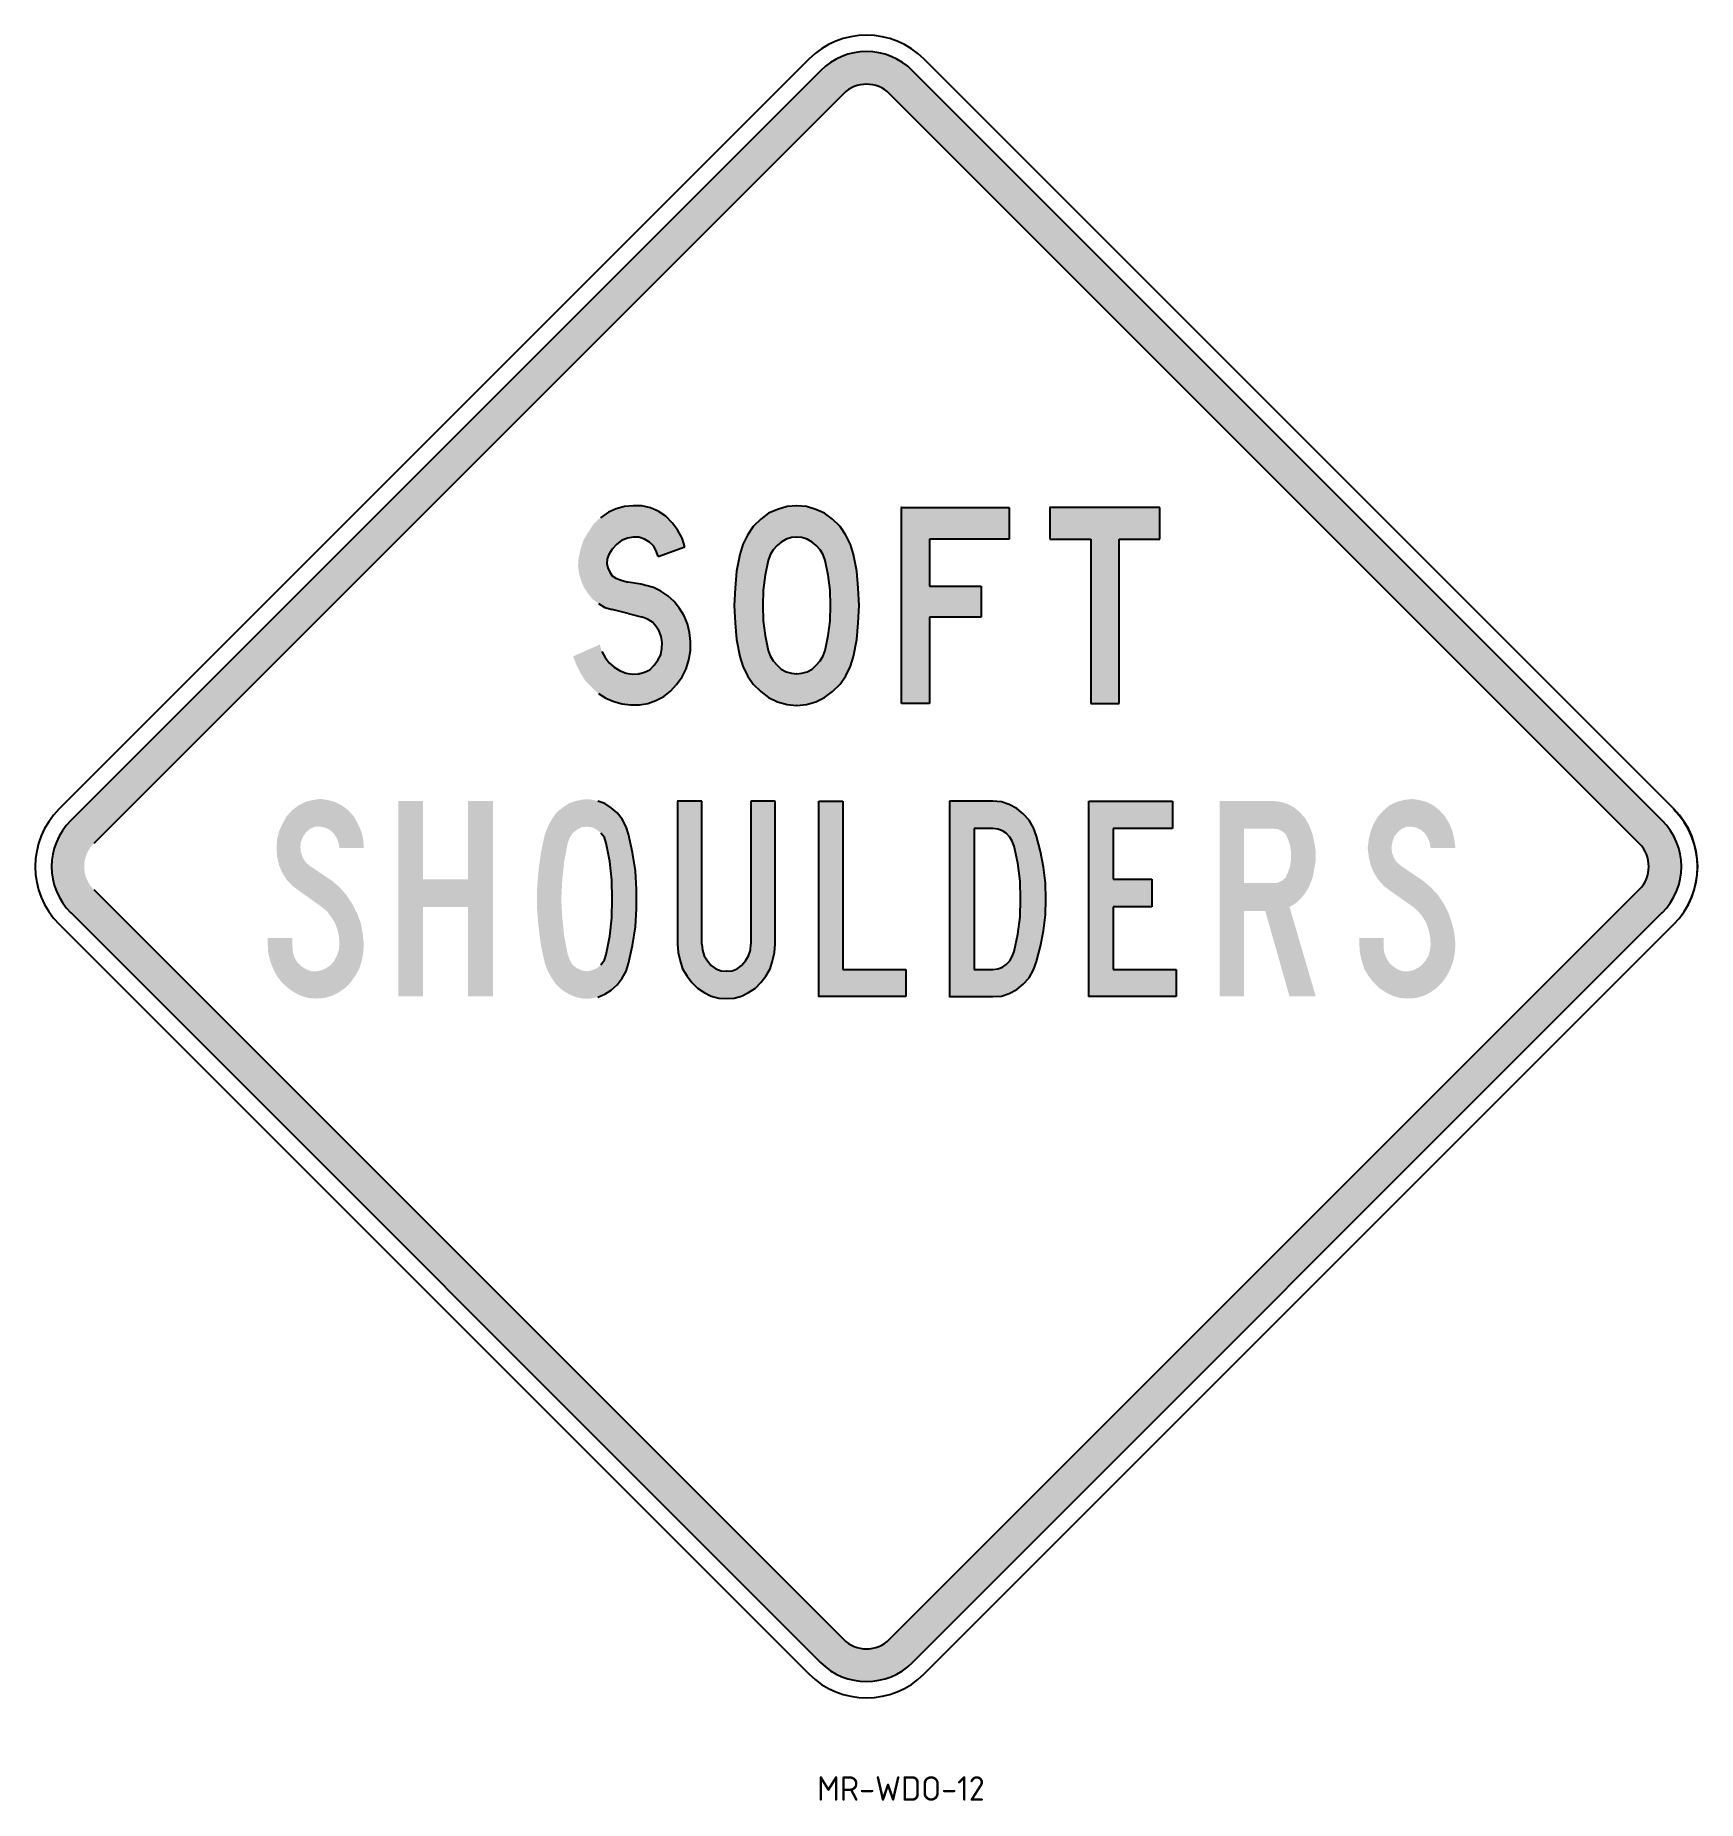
# Model space of a CAD drawing. Extents: x 137 to 341, y 34 to 250.
import ezdxf

# ---------------------------------------------------------------- set-up
doc = ezdxf.new("R2010")
doc.units = 0
doc.linetypes.add('CENTERX2', pattern=[101.6, 63.5, -12.7, 12.7, -12.7])
doc.layers.get('0').update_dxf_attribs({"linetype": 'CONTINUOUS'})
for name, color, linetype in [('L25', 1, 'CONTINUOUS'), ('L35', 3, 'CONTINUOUS'), ('T25', 1, 'CONTINUOUS'), ('TBLK25', 1, 'CONTINUOUS')]:
    doc.layers.add(name, color=color, linetype=linetype)
doc.styles.add('ISO', font='iso3098b.shx')

msp = doc.modelspace()

# ---------------------------------------------------------------- hatches: boundary and pattern name
at = {"layer": 'T25', "linetype": 'Continuous'}
h = msp.add_hatch(color=256, dxfattribs=at)
h.paths.add_polyline_path([(208, 188.02), (208.6, 188.45), (209.33, 188.75), (210.06, 188.87), (210.73, 188.87), (211.4, 188.63), (212, 188.26), (212.49, 187.78), (212.85, 187.17), (213.1, 186.5), (216.37, 187.66), (216.01, 188.75), (215.46, 189.78), (214.8, 190.63), (214.01, 191.42), (213.1, 192.03), (212.13, 192.45), (211.09, 192.7), (210.06, 192.7), (208.97, 192.64), (207.94, 192.33), (206.97, 191.91), (205.99, 191.24), (205.2, 190.51), (204.54, 189.54), (203.93, 188.51), (203.57, 187.41), (203.32, 186.26), (203.26, 185.35), (203.38, 184.38), (203.63, 183.53), (203.99, 182.68), (204.48, 181.95), (205.02, 181.28), (205.75, 180.74), (206.54, 180.25), (207.45, 180.01), (209.39, 179.52), (211.15, 179.04), (211.76, 178.79), (212.37, 178.43), (212.79, 177.94), (213.22, 177.34), (213.46, 176.67), (213.58, 175.94), (213.52, 175.21), (213.4, 174.42), (213.04, 173.76), (212.61, 173.15), (212.06, 172.6), (211.4, 172.3), (210.73, 172.12), (209.94, 172.06), (209.15, 172.18), (208.42, 172.48), (207.69, 172.91), (207.09, 173.45), (206.6, 174.12), (206.18, 174.85), (205.93, 175.7), (202.65, 174.24), (203.08, 173.15), (203.57, 172.18), (204.17, 171.21), (204.96, 170.42), (205.75, 169.69), (206.66, 169.14), (207.63, 168.72), (208.66, 168.41), (209.7, 168.29), (210.79, 168.29), (211.82, 168.47), (212.79, 168.84), (213.76, 169.32), (214.61, 169.99), (215.34, 170.78), (216.01, 171.75), (216.5, 172.72), (216.86, 173.82), (217.04, 174.97), (217.04, 176.06), (216.92, 177.16), (216.68, 178.25), (216.25, 179.22), (215.71, 180.13), (215.04, 180.98), (214.25, 181.65), (213.4, 182.25), (212.49, 182.68), (210.97, 183.1), (209.39, 183.35), (208.66, 183.53), (207.88, 183.83), (207.45, 184.14), (207.15, 184.56), (206.9, 185.11), (206.78, 185.65), (206.84, 186.2), (207.03, 186.75), (207.45, 187.41)])
h.paths.add_polyline_path([(236.1, 171.87), (236.65, 173.03), (237.02, 174.24), (237.44, 176.31), (237.62, 178.37), (237.74, 180.49), (237.62, 182.62), (237.44, 184.68), (237.02, 186.75), (236.65, 187.96), (236.1, 189.11), (235.38, 190.15), (234.47, 191.06), (233.49, 191.79), (232.4, 192.27), (231.25, 192.64), (230.09, 192.7), (228.88, 192.64), (227.73, 192.27), (226.63, 191.79), (225.66, 191.06), (224.75, 190.15), (224.02, 189.11), (223.48, 187.96), (223.11, 186.75), (222.69, 184.68), (222.51, 182.62), (222.38, 180.49), (222.51, 178.37), (222.69, 176.31), (223.11, 174.24), (223.48, 173.03), (224.02, 171.87), (224.75, 170.84), (225.66, 169.93), (226.63, 169.2), (227.73, 168.66), (228.88, 168.35), (230.09, 168.23), (231.25, 168.35), (232.4, 168.66), (233.49, 169.2), (234.47, 169.93), (235.38, 170.84)])
h.paths.add_polyline_path([(228.15, 172.66), (227.67, 173.15), (227.18, 173.7), (226.82, 174.3), (226.57, 174.97), (226.21, 176.79), (225.97, 178.61), (225.91, 180.49), (225.97, 182.38), (226.21, 184.2), (226.57, 186.02), (226.82, 186.69), (227.18, 187.29), (227.67, 187.84), (228.15, 188.26), (228.76, 188.63), (229.43, 188.81), (230.09, 188.87), (230.7, 188.81), (231.37, 188.63), (231.98, 188.26), (232.46, 187.84), (232.95, 187.29), (233.31, 186.69), (233.55, 186.02), (233.92, 184.2), (234.16, 182.38), (234.22, 180.49), (234.16, 178.61), (233.92, 176.79), (233.55, 174.97), (233.31, 174.3), (232.95, 173.7), (232.46, 173.15), (231.98, 172.66), (231.37, 172.36), (230.7, 172.18), (230.09, 172.12), (229.43, 172.18), (228.76, 172.36)], flags=16)
h.paths.add_polyline_path([(252.68, 182.86), (246.36, 182.86), (246.36, 188.63), (256.14, 188.63), (256.14, 192.51), (242.9, 192.51), (242.9, 168.47), (246.36, 168.47), (246.36, 179.04), (252.68, 179.04)])
h.paths.add_polyline_path([(274.59, 192.51), (261.12, 192.51), (261.12, 188.63), (266.15, 188.63), (266.15, 168.47), (269.61, 168.47), (269.61, 188.63), (274.59, 188.63)])
h = msp.add_hatch(color=256, dxfattribs=at)
h.paths.add_polyline_path([(173.15, 146.68), (170.36, 148.56), (169.87, 148.99), (169.51, 149.53), (169.27, 150.2), (169.21, 150.87), (169.27, 151.54), (169.57, 152.2), (169.93, 152.69), (170.42, 153.12), (171.03, 153.36), (171.63, 153.36), (172.24, 153.24), (172.79, 152.99), (173.27, 152.57), (173.64, 152.02), (173.88, 151.42), (174, 150.75), (176.98, 150.75), (176.92, 151.78), (176.67, 152.81), (176.25, 153.72), (175.76, 154.63), (175.09, 155.36), (174.3, 155.97), (173.45, 156.39), (172.54, 156.64), (171.63, 156.76), (170.72, 156.64), (169.81, 156.39), (168.96, 155.97), (168.17, 155.36), (167.51, 154.63), (167.02, 153.72), (166.59, 152.81), (166.35, 151.78), (166.29, 150.75), (166.35, 149.65), (166.59, 148.62), (167.02, 147.65), (167.57, 146.8), (168.29, 146.07), (169.08, 145.47), (171.82, 143.52), (172.48, 142.98), (172.97, 142.31), (173.45, 141.58), (173.76, 140.73), (173.94, 139.88), (174, 138.97), (173.94, 138.3), (173.7, 137.57), (173.39, 136.97), (172.97, 136.42), (172.42, 136.06), (171.82, 135.75), (171.21, 135.63), (171.15, 135.63), (170.54, 135.63), (169.93, 135.87), (169.33, 136.24), (168.84, 136.72), (168.48, 137.33), (168.29, 138), (168.23, 138.73), (168.23, 139.7), (165.2, 139.7), (165.2, 138.97), (165.26, 137.94), (165.5, 136.91), (165.87, 135.94), (166.35, 135.02), (166.96, 134.24), (167.69, 133.57), (168.48, 133.02), (169.33, 132.6), (170.24, 132.35), (171.21, 132.29), (172.12, 132.35), (173.03, 132.6), (173.88, 133.02), (174.67, 133.57), (175.34, 134.24), (175.94, 135.09), (176.43, 135.94), (176.73, 136.91), (176.92, 137.94), (176.98, 138.97), (176.85, 140.31), (176.61, 141.58), (176.13, 142.8), (175.58, 143.89), (174.85, 144.98), (174.06, 145.89)])
h.paths.add_polyline_path([(192.82, 156.51), (189.78, 156.51), (189.78, 146.92), (184.26, 146.92), (184.26, 156.51), (181.23, 156.51), (181.23, 132.54), (184.26, 132.54), (184.26, 143.52), (189.78, 143.52), (189.78, 132.54), (192.82, 132.54)])
h.paths.add_polyline_path([(210.43, 143.34), (210.43, 145.65), (210.3, 147.96), (209.94, 150.2), (209.45, 152.45), (209.15, 153.36), (208.66, 154.27), (208.06, 155.06), (207.33, 155.67), (206.54, 156.21), (205.69, 156.51), (204.78, 156.7), (203.87, 156.7), (202.96, 156.51), (202.11, 156.21), (201.32, 155.67), (200.59, 155.06), (200.04, 154.27), (199.56, 153.36), (199.19, 152.45), (198.71, 150.2), (198.41, 147.96), (198.22, 145.65), (198.22, 143.34), (198.41, 141.1), (198.71, 138.79), (199.19, 136.6), (199.56, 135.63), (200.04, 134.78), (200.59, 133.99), (201.32, 133.32), (202.11, 132.84), (202.96, 132.47), (203.87, 132.29), (204.78, 132.29), (205.69, 132.47), (206.54, 132.84), (207.33, 133.32), (208.06, 133.99), (208.66, 134.78), (209.15, 135.63), (209.45, 136.6), (209.94, 138.79), (210.3, 141.1)])
h.paths.add_polyline_path([(201.2, 144.49), (201.32, 146.8), (201.56, 149.11), (201.99, 151.35), (202.23, 152.02), (202.59, 152.57), (203.14, 152.99), (203.69, 153.3), (204.35, 153.36), (204.96, 153.3), (205.57, 152.99), (206.05, 152.57), (206.48, 152.02), (206.72, 151.35), (207.15, 149.11), (207.39, 146.8), (207.45, 144.49), (207.39, 142.19), (207.15, 139.94), (206.72, 137.7), (206.48, 137.03), (206.05, 136.42), (205.57, 136), (204.96, 135.75), (204.35, 135.63), (203.69, 135.75), (203.14, 136), (202.59, 136.42), (202.23, 137.03), (201.99, 137.7), (201.56, 139.94), (201.32, 142.19)], flags=16)
h.paths.add_polyline_path([(218.44, 156.51), (215.46, 156.51), (215.46, 138.97), (215.52, 137.94), (215.77, 136.91), (216.07, 135.94), (216.62, 135.02), (217.22, 134.24), (217.89, 133.57), (218.74, 133.02), (219.59, 132.6), (220.5, 132.35), (221.47, 132.29), (222.38, 132.35), (223.3, 132.6), (224.15, 133.02), (225, 133.57), (225.66, 134.24), (226.27, 135.02), (226.82, 135.94), (227.12, 136.91), (227.36, 137.94), (227.42, 138.97), (227.42, 156.51), (224.45, 156.51), (224.45, 138.97), (224.39, 138.24), (224.15, 137.51), (223.78, 136.91), (223.3, 136.36), (222.75, 135.94), (222.14, 135.69), (221.47, 135.63), (220.81, 135.69), (220.14, 135.94), (219.59, 136.36), (219.11, 136.91), (218.74, 137.51), (218.5, 138.24), (218.44, 138.97)])
h.paths.add_polyline_path([(235.74, 156.51), (232.77, 156.51), (232.77, 132.54), (243.45, 132.54), (243.45, 135.87), (235.74, 135.87)])
h.paths.add_polyline_path([(260.63, 144.49), (260.57, 146.44), (260.33, 148.38), (259.96, 150.32), (259.48, 152.2), (259.11, 153.24), (258.57, 154.15), (257.84, 154.94), (257.05, 155.6), (256.14, 156.09), (255.17, 156.39), (254.13, 156.51), (248.79, 156.51), (248.79, 132.54), (254.13, 132.54), (255.17, 132.6), (256.14, 132.9), (257.05, 133.39), (257.84, 134.05), (258.57, 134.84), (259.11, 135.81), (259.48, 136.85), (259.96, 138.73), (260.33, 140.61), (260.57, 142.55)])
h.paths.add_polyline_path([(251.83, 153.12), (254.13, 153.12), (254.74, 153.05), (255.29, 152.87), (255.77, 152.57), (256.2, 152.08), (256.5, 151.6), (256.74, 150.99), (257.17, 148.87), (257.47, 146.68), (257.53, 144.49), (257.47, 142.31), (257.17, 140.18), (256.74, 138.06), (256.5, 137.45), (256.2, 136.91), (255.77, 136.48), (255.29, 136.12), (254.74, 135.94), (254.13, 135.87), (251.83, 135.87)], flags=16)
h.paths.add_polyline_path([(273.62, 146.92), (268.89, 146.92), (268.89, 153.12), (276.17, 153.12), (276.17, 156.51), (265.91, 156.51), (265.91, 132.54), (276.6, 132.54), (276.6, 135.87), (268.89, 135.87), (268.89, 143.52), (273.62, 143.52)])
h.paths.add_polyline_path([(291.83, 144.49), (292.38, 145.16), (292.87, 145.95), (293.29, 146.98), (293.53, 148.08), (293.72, 149.23), (293.72, 150.38), (293.53, 151.48), (293.29, 152.57), (292.87, 153.6), (292.38, 154.45), (291.77, 155.12), (291.04, 155.73), (290.26, 156.15), (289.47, 156.39), (288.56, 156.51), (288.49, 156.51), (281.94, 156.51), (281.94, 132.54), (284.91, 132.54), (284.91, 143.04), (287.52, 143.04), (290.5, 132.54), (293.72, 132.54), (290.5, 143.52), (291.23, 143.95)])
h.paths.add_polyline_path([(284.91, 146.44), (284.91, 153.12), (288.56, 153.12), (289.1, 153.05), (289.59, 152.81), (290.01, 152.45), (290.26, 151.96), (290.56, 151.11), (290.68, 150.2), (290.68, 149.35), (290.56, 148.44), (290.26, 147.65), (290.01, 147.11), (289.59, 146.74), (289.1, 146.5), (288.56, 146.44)], flags=16)
h.paths.add_polyline_path([(308.71, 144.98), (307.86, 145.89), (306.95, 146.68), (304.16, 148.56), (303.67, 148.99), (303.31, 149.53), (303.06, 150.2), (303, 150.87), (303.13, 151.54), (303.37, 152.2), (303.79, 152.69), (304.28, 153.12), (304.83, 153.36), (305.49, 153.36), (306.04, 153.24), (306.59, 152.99), (307.07, 152.57), (307.44, 152.02), (307.68, 151.42), (307.8, 150.75), (310.84, 150.75), (310.71, 151.78), (310.47, 152.81), (310.11, 153.72), (309.56, 154.63), (308.89, 155.36), (308.16, 155.97), (307.31, 156.39), (306.4, 156.64), (305.49, 156.76), (304.52, 156.64), (303.61, 156.39), (302.76, 155.97), (302.03, 155.36), (301.36, 154.63), (300.82, 153.72), (300.45, 152.81), (300.21, 151.78), (300.09, 150.75), (300.21, 149.65), (300.45, 148.62), (300.88, 147.65), (301.43, 146.8), (302.09, 146.07), (302.88, 145.47), (305.67, 143.52), (306.28, 142.98), (306.83, 142.31), (307.25, 141.58), (307.56, 140.73), (307.74, 139.88), (307.8, 138.97), (307.74, 138.3), (307.56, 137.57), (307.19, 136.97), (306.77, 136.42), (306.28, 136.06), (305.67, 135.75), (305.01, 135.63), (304.95, 135.63), (304.4, 135.63), (303.73, 135.87), (303.19, 136.24), (302.7, 136.72), (302.34, 137.33), (302.09, 138), (302.03, 138.73), (302.03, 139.7), (299.06, 139.7), (299.06, 138.97), (299.12, 137.94), (299.36, 136.91), (299.66, 135.94), (300.21, 135.02), (300.82, 134.24), (301.49, 133.57), (302.34, 133.02), (303.19, 132.6), (304.1, 132.35), (305.01, 132.29), (305.98, 132.35), (306.89, 132.6), (307.74, 133.02), (308.53, 133.57), (309.2, 134.24), (309.8, 135.09), (310.23, 135.94), (310.59, 136.91), (310.77, 137.94), (310.84, 138.97), (310.71, 140.31), (310.41, 141.58), (309.99, 142.8), (309.44, 143.89)])
at = {"layer": 'TBLK25', "linetype": 'CENTERX2'}
h = msp.add_hatch(color=256, dxfattribs=at)
h.paths.add_polyline_path([(333.38, 151.3, -0.198872), (334.55, 148.47), (338.55, 148.48, 0.198872), (336.21, 154.13), (244.28, 246.05, 0.198882), (238.63, 248.4), (238.63, 244.4, -0.198897), (241.46, 243.23)])
h.paths.add_polyline_path([(235.8, 243.23, -0.198928), (238.63, 244.4), (238.63, 248.4, 0.198943), (232.97, 246.05), (141.05, 154.13, 0.198872), (138.7, 148.48), (142.7, 148.47, -0.198872), (143.87, 151.3)])
h.paths.add_polyline_path([(232.97, 50.89, 0.198952), (238.63, 48.55), (238.63, 52.55, -0.198952), (235.8, 53.72), (143.87, 145.65, -0.198952), (142.7, 148.47), (138.7, 148.48, 0.198952), (141.05, 142.82)])
h.paths.add_polyline_path([(241.46, 53.72, -0.198872), (238.63, 52.55), (238.63, 48.55, 0.198872), (244.28, 50.89), (336.21, 142.82, 0.198952), (338.55, 148.48), (334.55, 148.47, -0.198952), (333.38, 145.65)])

# ---------------------------------------------------------------- linework, layer by layer
at = {"color": 1}
for p, q in [((210.06, 192.7), (208.97, 192.64)), ((210.06, 192.7), (210, 192.7)), ((211.09, 192.7), (210.06, 192.7)), ((212.13, 192.45), (211.09, 192.7)), ((230.09, 192.7), (228.88, 192.64)), ((230.09, 192.7), (230.03, 192.7)), ((231.25, 192.64), (230.09, 192.7)), ((206.97, 191.91), (205.99, 191.24)), ((207.94, 192.33), (206.97, 191.91)), ((208.97, 192.64), (207.94, 192.33)), ((213.1, 192.03), (212.13, 192.45)), ((214.01, 191.42), (213.1, 192.03)), ((214.8, 190.63), (214.01, 191.42)), ((215.46, 189.78), (214.8, 190.63)), ((225.66, 191.06), (224.75, 190.15)), ((226.63, 191.79), (225.66, 191.06)), ((227.73, 192.27), (226.63, 191.79)), ((228.88, 192.64), (227.73, 192.27)), ((232.4, 192.27), (231.25, 192.64)), ((233.49, 191.79), (232.4, 192.27)), ((234.47, 191.06), (233.49, 191.79)), ((235.38, 190.15), (234.47, 191.06)), ((242.9, 192.51), (242.84, 192.51)), ((242.9, 192.51), (256.14, 192.51)), ((242.9, 168.47), (242.9, 192.51)), ((256.14, 192.51), (256.14, 188.63)), ((261.12, 192.51), (261.06, 192.51)), ((261.12, 192.51), (261.12, 188.63)), ((274.59, 192.51), (261.12, 192.51)), ((274.59, 188.63), (274.59, 192.51)), ((208.6, 188.45), (208, 188.02)), ((209.33, 188.75), (208.6, 188.45)), ((210.06, 188.87), (209.33, 188.75)), ((210.06, 188.87), (210, 188.87)), ((210.73, 188.87), (210.06, 188.87)), ((211.4, 188.63), (210.73, 188.87)), ((212, 188.26), (211.4, 188.63)), ((216.01, 188.75), (215.46, 189.78)), ((216.37, 187.66), (216.01, 188.75)), ((224.02, 189.11), (223.48, 187.96)), ((224.75, 190.15), (224.02, 189.11)), ((228.76, 188.63), (228.15, 188.26)), ((229.43, 188.81), (228.76, 188.63)), ((230.09, 188.87), (229.43, 188.81)), ((230.09, 188.87), (230.03, 188.87)), ((230.7, 188.81), (230.09, 188.87)), ((231.37, 188.63), (230.7, 188.81)), ((231.98, 188.26), (231.37, 188.63)), ((236.1, 189.11), (235.38, 190.15)), ((236.65, 187.96), (236.1, 189.11)), ((256.14, 188.63), (246.36, 188.63)), ((246.36, 188.63), (246.36, 182.86)), ((261.12, 188.63), (266.15, 188.63)), ((266.15, 188.63), (266.15, 168.47)), ((269.61, 168.47), (269.61, 188.63)), ((269.61, 188.63), (274.59, 188.63)), ((206.84, 186.2), (206.78, 185.65)), ((207.03, 186.75), (206.84, 186.2)), ((207.03, 186.75), (206.97, 186.75)), ((207.45, 187.41), (207.03, 186.75)), ((208, 188.02), (207.45, 187.41)), ((212.49, 187.78), (212, 188.26)), ((212.85, 187.17), (212.49, 187.78)), ((213.1, 186.5), (212.85, 187.17)), ((213.1, 186.5), (216.37, 187.66)), ((223.11, 186.75), (222.69, 184.68)), ((223.11, 186.75), (223.05, 186.75)), ((223.48, 187.96), (223.11, 186.75)), ((226.82, 186.69), (226.57, 186.02)), ((227.18, 187.29), (226.82, 186.69)), ((227.67, 187.84), (227.18, 187.29)), ((228.15, 188.26), (227.67, 187.84)), ((232.46, 187.84), (231.98, 188.26)), ((232.95, 187.29), (232.46, 187.84)), ((233.31, 186.69), (232.95, 187.29)), ((233.55, 186.02), (233.31, 186.69)), ((237.02, 186.75), (236.65, 187.96)), ((237.02, 186.75), (236.95, 186.75)), ((237.44, 184.68), (237.02, 186.75)), ((206.78, 185.65), (206.9, 185.11)), ((206.9, 185.11), (207.15, 184.56)), ((207.15, 184.56), (207.45, 184.14)), ((207.45, 184.14), (207.88, 183.83)), ((222.69, 184.68), (222.51, 182.62)), ((226.21, 184.2), (225.97, 182.38)), ((226.57, 186.02), (226.21, 184.2)), ((226.57, 186.02), (226.51, 186.02)), ((233.55, 186.02), (233.49, 186.02)), ((233.92, 184.2), (233.55, 186.02)), ((234.16, 182.38), (233.92, 184.2)), ((237.62, 182.62), (237.44, 184.68)), ((207.88, 183.83), (207.81, 183.83)), ((207.88, 183.83), (208.66, 183.53)), ((208.66, 183.53), (209.39, 183.35)), ((209.39, 183.35), (209.33, 183.35)), ((209.39, 183.35), (209.33, 183.35)), ((210.97, 183.1), (209.39, 183.35)), ((212.49, 182.68), (210.97, 183.1)), ((213.4, 182.25), (212.49, 182.68)), ((214.25, 181.65), (213.4, 182.25)), ((222.51, 182.62), (222.38, 180.49)), ((225.97, 182.38), (225.91, 180.49)), ((234.22, 180.49), (234.16, 182.38)), ((237.74, 180.49), (237.62, 182.62)), ((246.36, 182.86), (252.68, 182.86)), ((252.68, 182.86), (252.68, 179.04)), ((205.75, 180.74), (206.54, 180.25)), ((206.54, 180.25), (207.45, 180.01)), ((207.45, 180.01), (207.39, 180.01)), ((207.45, 180.01), (207.39, 180.01)), ((209.39, 179.52), (207.45, 180.01)), ((215.04, 180.98), (214.25, 181.65)), ((215.71, 180.13), (215.04, 180.98)), ((216.25, 179.22), (215.71, 180.13)), ((222.38, 180.49), (222.51, 178.37)), ((225.91, 180.49), (225.97, 178.61)), ((234.16, 178.61), (234.22, 180.49)), ((237.62, 178.37), (237.74, 180.49)), ((209.39, 179.52), (211.15, 179.04)), ((211.15, 179.04), (211.09, 179.04)), ((211.15, 179.04), (211.09, 179.04)), ((211.76, 178.79), (211.15, 179.04)), ((212.37, 178.43), (211.76, 178.79)), ((212.79, 177.94), (212.37, 178.43)), ((213.22, 177.34), (212.79, 177.94)), ((216.68, 178.25), (216.25, 179.22)), ((216.92, 177.16), (216.68, 178.25)), ((222.51, 178.37), (222.69, 176.31)), ((225.97, 178.61), (226.21, 176.79)), ((233.92, 176.79), (234.16, 178.61)), ((237.44, 176.31), (237.62, 178.37)), ((252.68, 179.04), (246.36, 179.04)), ((246.36, 179.04), (246.36, 168.47)), ((213.46, 176.67), (213.22, 177.34)), ((213.58, 175.94), (213.46, 176.67)), ((213.52, 175.21), (213.58, 175.94)), ((217.04, 176.06), (216.92, 177.16)), ((217.04, 174.97), (217.04, 176.06)), ((222.69, 176.31), (223.11, 174.24)), ((226.21, 176.79), (226.57, 174.97)), ((233.55, 174.97), (233.92, 176.79)), ((237.02, 174.24), (237.44, 176.31)), ((206.18, 174.85), (206.6, 174.12)), ((206.6, 174.12), (207.09, 173.45)), ((207.09, 173.45), (207.69, 172.91)), ((212.61, 173.15), (213.04, 173.76)), ((213.04, 173.76), (213.4, 174.42)), ((213.4, 174.42), (213.52, 175.21)), ((213.52, 175.21), (213.46, 175.21)), ((216.5, 172.72), (216.86, 173.82)), ((216.86, 173.82), (217.04, 174.97)), ((223.11, 174.24), (223.05, 174.24)), ((223.11, 174.24), (223.48, 173.03)), ((226.57, 174.97), (226.51, 174.97)), ((226.57, 174.97), (226.82, 174.3)), ((226.82, 174.3), (227.18, 173.7)), ((227.18, 173.7), (227.67, 173.15)), ((232.46, 173.15), (232.95, 173.7)), ((232.95, 173.7), (233.31, 174.3)), ((233.31, 174.3), (233.55, 174.97)), ((233.55, 174.97), (233.49, 174.97)), ((236.65, 173.03), (237.02, 174.24)), ((237.02, 174.24), (236.95, 174.24)), ((207.69, 172.91), (208.42, 172.48)), ((208.42, 172.48), (209.15, 172.18)), ((209.15, 172.18), (209.94, 172.06)), ((209.94, 172.06), (210.73, 172.12)), ((210.73, 172.12), (210.67, 172.12)), ((210.73, 172.12), (211.4, 172.3)), ((211.4, 172.3), (212.06, 172.6)), ((212.06, 172.6), (212.61, 173.15)), ((215.34, 170.78), (216.01, 171.75)), ((216.01, 171.75), (216.5, 172.72)), ((223.48, 173.03), (224.02, 171.87)), ((224.02, 171.87), (224.75, 170.84)), ((227.67, 173.15), (228.15, 172.66)), ((228.15, 172.66), (228.76, 172.36)), ((228.76, 172.36), (229.43, 172.18)), ((229.43, 172.18), (230.09, 172.12)), ((230.09, 172.12), (230.03, 172.12)), ((230.09, 172.12), (230.7, 172.18)), ((230.7, 172.18), (231.37, 172.36)), ((231.37, 172.36), (231.98, 172.66)), ((231.98, 172.66), (232.46, 173.15)), ((235.38, 170.84), (236.1, 171.87)), ((236.1, 171.87), (236.65, 173.03)), ((205.75, 169.69), (206.66, 169.14)), ((206.66, 169.14), (207.63, 168.72)), ((212.79, 168.84), (213.76, 169.32)), ((213.76, 169.32), (214.61, 169.99)), ((214.61, 169.99), (215.34, 170.78)), ((224.75, 170.84), (225.66, 169.93)), ((225.66, 169.93), (226.63, 169.2)), ((226.63, 169.2), (227.73, 168.66)), ((232.4, 168.66), (233.49, 169.2)), ((233.49, 169.2), (234.47, 169.93)), ((234.47, 169.93), (235.38, 170.84)), ((207.63, 168.72), (208.66, 168.41)), ((208.66, 168.41), (209.7, 168.29)), ((209.7, 168.29), (210.79, 168.29)), ((210.79, 168.29), (211.82, 168.47)), ((211.82, 168.47), (212.79, 168.84)), ((227.73, 168.66), (228.88, 168.35)), ((228.88, 168.35), (230.09, 168.23)), ((230.09, 168.23), (230.03, 168.23)), ((230.09, 168.23), (231.25, 168.35)), ((231.25, 168.35), (232.4, 168.66)), ((246.36, 168.47), (242.9, 168.47)), ((266.15, 168.47), (269.61, 168.47)), ((206.54, 156.21), (205.69, 156.51)), ((207.33, 155.67), (206.54, 156.21)), ((215.46, 156.51), (215.4, 156.51)), ((215.46, 156.51), (215.46, 138.97)), ((218.44, 156.51), (215.46, 156.51)), ((218.44, 138.97), (218.44, 156.51)), ((227.42, 156.51), (224.45, 156.51)), ((224.45, 156.51), (224.45, 138.97)), ((227.42, 138.97), (227.42, 156.51)), ((232.77, 132.54), (232.77, 156.51)), ((232.77, 156.51), (235.74, 156.51)), ((235.74, 156.51), (235.74, 135.87)), ((254.13, 156.51), (248.79, 156.51)), ((248.79, 156.51), (248.79, 132.54)), ((255.17, 156.39), (254.13, 156.51)), ((256.14, 156.09), (255.17, 156.39)), ((257.05, 155.6), (256.14, 156.09)), ((265.91, 132.54), (265.91, 156.51)), ((265.91, 156.51), (276.17, 156.51)), ((276.17, 156.51), (276.17, 153.12)), ((208.06, 155.06), (207.33, 155.67)), ((208.66, 154.27), (208.06, 155.06)), ((209.15, 153.36), (208.66, 154.27)), ((257.84, 154.94), (257.05, 155.6)), ((258.57, 154.15), (257.84, 154.94)), ((259.11, 153.24), (258.57, 154.15)), ((206.48, 152.02), (206.05, 152.57)), ((206.72, 151.35), (206.48, 152.02)), ((209.45, 152.45), (209.15, 153.36)), ((209.94, 150.2), (209.45, 152.45)), ((254.13, 153.12), (251.83, 153.12)), ((251.83, 153.12), (251.83, 135.87)), ((254.74, 153.05), (254.13, 153.12)), ((255.29, 152.87), (254.74, 153.05)), ((255.77, 152.57), (255.29, 152.87)), ((256.2, 152.08), (255.77, 152.57)), ((256.5, 151.6), (256.2, 152.08)), ((256.74, 150.99), (256.5, 151.6)), ((259.48, 152.2), (259.11, 153.24)), ((259.96, 150.32), (259.48, 152.2)), ((276.17, 153.12), (268.89, 153.12)), ((268.89, 153.12), (268.89, 146.92)), ((207.15, 149.11), (206.72, 151.35)), ((210.3, 147.96), (209.94, 150.2)), ((257.17, 148.87), (256.74, 150.99)), ((260.33, 148.38), (259.96, 150.32)), ((207.39, 146.8), (207.15, 149.11)), ((210.43, 145.65), (210.3, 147.96)), ((257.47, 146.68), (257.17, 148.87)), ((260.57, 146.44), (260.33, 148.38)), ((207.45, 144.49), (207.39, 146.8)), ((210.43, 143.34), (210.43, 145.65)), ((257.53, 144.49), (257.47, 146.68)), ((260.63, 144.49), (260.57, 146.44)), ((268.89, 146.92), (273.62, 146.92)), ((273.62, 146.92), (273.62, 143.52)), ((207.39, 142.19), (207.45, 144.49)), ((210.3, 141.1), (210.43, 143.34)), ((257.47, 142.31), (257.53, 144.49)), ((260.57, 142.55), (260.63, 144.49)), ((273.62, 143.52), (268.89, 143.52)), ((268.89, 143.52), (268.89, 135.87)), ((207.15, 139.94), (207.39, 142.19)), ((209.94, 138.79), (210.3, 141.1)), ((257.17, 140.18), (257.47, 142.31)), ((260.33, 140.61), (260.57, 142.55)), ((206.72, 137.7), (207.15, 139.94)), ((209.45, 136.6), (209.94, 138.79)), ((215.46, 138.97), (215.52, 137.94)), ((218.44, 138.97), (218.5, 138.24)), ((224.45, 138.97), (224.39, 138.97)), ((224.39, 138.24), (224.45, 138.97)), ((224.45, 138.97), (224.39, 138.97)), ((227.36, 137.94), (227.42, 138.97)), ((256.74, 138.06), (257.17, 140.18)), ((259.48, 136.85), (259.96, 138.73)), ((259.96, 138.73), (260.33, 140.61)), ((206.05, 136.42), (206.48, 137.03)), ((206.48, 137.03), (206.72, 137.7)), ((206.72, 137.7), (206.66, 137.7)), ((209.15, 135.63), (209.45, 136.6)), ((209.45, 136.6), (209.39, 136.6)), ((215.52, 137.94), (215.77, 136.91)), ((215.77, 136.91), (216.07, 135.94)), ((218.5, 138.24), (218.74, 137.51)), ((218.74, 137.51), (219.11, 136.91)), ((219.11, 136.91), (219.59, 136.36)), ((223.3, 136.36), (223.78, 136.91)), ((223.78, 136.91), (224.15, 137.51)), ((224.15, 137.51), (224.39, 138.24)), ((226.82, 135.94), (227.12, 136.91)), ((227.12, 136.91), (227.36, 137.94)), ((255.29, 136.12), (255.77, 136.48)), ((255.77, 136.48), (256.2, 136.91)), ((256.2, 136.91), (256.5, 137.45)), ((256.5, 137.45), (256.74, 138.06)), ((259.11, 135.81), (259.48, 136.85)), ((208.06, 133.99), (208.66, 134.78)), ((208.66, 134.78), (209.15, 135.63)), ((216.07, 135.94), (216.62, 135.02)), ((216.62, 135.02), (217.22, 134.24)), ((217.22, 134.24), (217.89, 133.57)), ((219.59, 136.36), (220.14, 135.94)), ((220.14, 135.94), (220.81, 135.69)), ((220.81, 135.69), (221.47, 135.63)), ((221.47, 135.63), (221.41, 135.63)), ((221.47, 135.63), (222.14, 135.69)), ((222.14, 135.69), (222.75, 135.94)), ((222.75, 135.94), (223.3, 136.36)), ((225, 133.57), (225.66, 134.24)), ((225.66, 134.24), (226.27, 135.02)), ((226.27, 135.02), (226.82, 135.94)), ((235.74, 135.87), (243.45, 135.87)), ((243.45, 135.87), (243.45, 132.54)), ((251.83, 135.87), (251.77, 135.87)), ((251.83, 135.87), (254.13, 135.87)), ((254.13, 135.87), (254.74, 135.94)), ((254.74, 135.94), (255.29, 136.12)), ((257.84, 134.05), (258.57, 134.84)), ((258.57, 134.84), (259.11, 135.81)), ((268.89, 135.87), (276.6, 135.87)), ((276.6, 135.87), (276.6, 132.54)), ((205.69, 132.47), (206.54, 132.84)), ((206.54, 132.84), (207.33, 133.32)), ((207.33, 133.32), (208.06, 133.99)), ((217.89, 133.57), (218.74, 133.02)), ((218.74, 133.02), (219.59, 132.6)), ((219.59, 132.6), (220.5, 132.35)), ((220.5, 132.35), (221.47, 132.29)), ((221.47, 132.29), (222.38, 132.35)), ((222.38, 132.35), (223.3, 132.6)), ((223.3, 132.6), (224.15, 133.02)), ((224.15, 133.02), (225, 133.57)), ((232.77, 132.54), (232.7, 132.54)), ((243.45, 132.54), (232.77, 132.54)), ((248.79, 132.54), (248.73, 132.54)), ((248.79, 132.54), (254.13, 132.54)), ((254.13, 132.54), (255.17, 132.6)), ((255.17, 132.6), (256.14, 132.9)), ((256.14, 132.9), (257.05, 133.39)), ((257.05, 133.39), (257.84, 134.05)), ((265.91, 132.54), (265.85, 132.54)), ((276.6, 132.54), (265.91, 132.54))]:
    msp.add_line(p, q, dxfattribs=at)
at = {"layer": 'L25'}
msp.add_arc((330.52, 148.43), 10, 315, 45, dxfattribs=at)
at = {"layer": 'L35'}
for p, q in [((231.56, 247.47), (139.63, 155.55)), ((337.62, 155.55), (245.7, 247.47)), ((139.63, 141.4), (231.56, 49.48)), ((245.7, 49.48), (337.62, 141.4))]:
    msp.add_line(p, q, dxfattribs=at)
for centre, start, end in [((238.63, 240.4), 45, 135), ((146.7, 148.47), 135, 225), ((330.55, 148.47), 315, 45), ((238.63, 56.55), 225, 315)]:
    msp.add_arc(centre, 10, start, end, dxfattribs=at)
at = {"layer": 'TBLK25', "color": 1}
for p, q in [((232.97, 246.05), (141.05, 154.13)), ((336.21, 154.13), (244.28, 246.05)), ((235.8, 243.23), (143.87, 151.3)), ((333.38, 151.3), (241.46, 243.23)), ((143.87, 145.65), (235.8, 53.72)), ((241.46, 53.72), (333.38, 145.65)), ((141.05, 142.82), (232.97, 50.89)), ((244.28, 50.89), (336.21, 142.82))]:
    msp.add_line(p, q, dxfattribs=at)
for centre, radius, start, end in [((238.63, 240.4), 8, 45, 135), ((238.63, 240.4), 4, 45, 135), ((146.7, 148.47), 8, 135, 225), ((330.55, 148.47), 8, 315, 45), ((330.55, 148.47), 4, 315, 45), ((238.63, 56.55), 4, 225, 315), ((238.63, 56.55), 8, 225, 315)]:
    msp.add_arc(centre, radius, start, end, dxfattribs=at)

# ---------------------------------------------------------------- texts
at = {"layer": 'T25', "color": 3, "style": 'ISO'}
msp.add_text('MR-WDO-12', height=3, dxfattribs=at).set_placement((232.57, 33.93))

doc.saveas('drawing.dxf')
